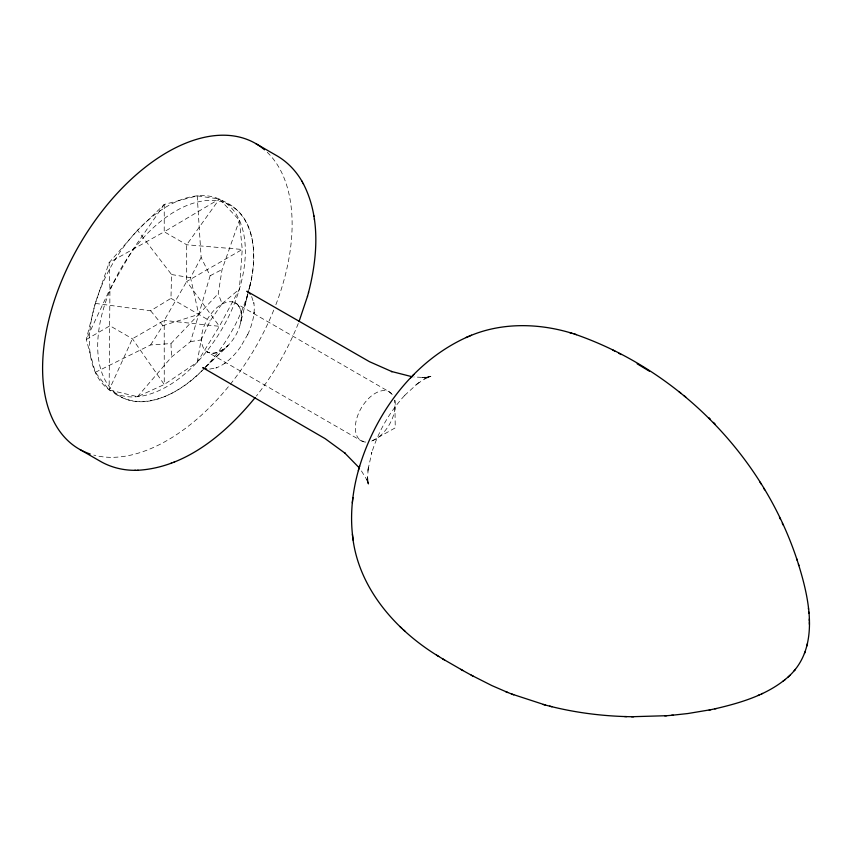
<?xml version="1.0" encoding="UTF-8"?>
<svg xmlns="http://www.w3.org/2000/svg" width="852" height="852" viewBox="0 0 852 852"><rect width="100%" height="100%" fill="white"/><g stroke="black" fill="none" stroke-linecap="round" stroke-linejoin="round"><path stroke-width="0.64" stroke-dasharray="4.26 3.19" d="M95.317 303.408L150.623 310.778L170.964 298.36L171.55 274.536L137.523 230.317L164.255 204.448L197.206 195.864L219.401 198.985L239.401 220.231L242.234 249.466L239.401 289.137L219.401 326.316L197.206 362.228L164.255 384.518L137.523 396.691L109.12 389.982L95.317 372.324L86.286 339.501L95.317 303.408L109.12 262.65L137.523 230.317M368.17 468.877L367.531 479.112L367.574 476.311L368.352 484.884L367.51 480.155L368.362 483.808L366.222 478.291L367.063 480.155L360.471 469.356M367.872 471.167L368.394 467.12M368.107 469.335L371.845 452.316L371.451 453.711C378.118 431.634 389.96 411.111 405.754 394.295L404.732 395.339L417.608 383.592M197.206 362.228L201.136 339.937L210.125 320.959L222.063 303.695L218.229 293.674L222.063 269.53L239.401 220.231M249.274 288.327C257.932 258.007 256.473 214.661 222.5 200.774A110.27 63.666 -60 0 0 92.037 316.454A110.27 63.666 -60 0 0 187.546 371.589A110.27 63.666 -60 0 0 222.5 200.774M245.408 303.642L247.857 293.812M248.166 292.577L250.605 282.747L249.04 289.052M244.662 306.709L247.794 294.1M247.74 294.451L240.445 323.515C242.128 316.486 242.202 306.731 234.982 302.748L388.853 391.579L392.665 394.945M197.206 195.864L201.136 257.442L210.125 275.75L198.75 314.399L190.539 341.631L171.55 357.02L137.523 396.691M298.264 323.526C287.848 349.512 273.705 374.007 256.409 396.02M247.708 334.58C251.798 325.762 255.664 313.344 253.758 302.471L253.917 303.514L251.393 295.868M247.815 334.335L240.552 346.924M95.317 372.324L150.623 344.943L170.964 343.569L198.75 314.399L190.539 277.688L201.136 257.442M150.623 344.943L162.86 325.645L198.75 314.399L218.229 293.674M240.711 346.7C235.12 354.656 226.302 364.219 215.929 368L216.909 367.617L209.028 369.257M204.267 368.447C182.04 392.261 142.635 415.094 112.219 391.771M205.215 367.521L227.985 345.475C222.745 350.587 214.438 355.763 207.132 351.833L361.003 440.665L365.913 442.092M205.971 366.797L227.985 345.475M222.063 303.695L239.401 289.137M415.84 384.944L419.077 382.473M417.246 383.869L425.798 378.213L423.38 379.651L431.187 376.03L426.682 377.67L430.367 376.435M210.125 275.75L222.063 269.53M371.717 441.07L395.253 427.853L394.838 400.333M426.799 377.415L431.581 376.105M427.97 377.095L430.271 376.573L422.113 377.542L424.03 377.479L413.806 376.967M190.539 341.631L201.136 339.937M171.55 274.536L190.539 277.688M170.964 298.36L210.125 320.959M150.623 310.778L162.86 325.645M170.964 343.569L171.55 357.02M365.732 442.082A28.233 16.294 -60 0 1 361.184 408.172A28.233 16.294 -60 0 1 392.815 395.168M394.806 400.163A28.233 16.294 -60 0 1 371.057 441.293M202.062 370.577A110.27 63.666 -60 0 1 98.214 356.136A110.27 63.666 -60 0 1 184.628 206.461A110.27 63.666 -60 0 1 249.061 289.169M247.719 293.94A110.27 63.666 -60 0 1 205.524 367.031M267.24 152.274A176.439 101.867 -60 0 1 275.558 305.538M273.737 310.128A176.439 101.867 -60 0 1 93.784 455.096M164.255 204.448L164.212 231.787L109.12 262.65L109.94 289.084L109.12 389.982L132.422 338.776L164.212 320.416L186.695 281.479L186.695 244.769L219.401 198.985L164.212 231.787L186.695 244.769L242.234 249.466L186.695 281.479L219.401 326.316L164.212 320.416L164.255 384.518L132.422 338.776L109.94 325.794L86.286 339.501L109.94 289.084L132.422 250.137L164.255 204.448M254.077 312.45L253.992 313.419L254.088 312.482M225.524 362.728L224.758 363.282L225.524 362.728M427.47 377.138L424.424 377.489L428.556 376.978L427.47 377.138M367.659 481.55L367.35 480.39L368.607 485.182L367.745 481.444M226.589 346.775A28.233 16.294 -60 0 0 235.535 303.035A28.233 16.294 -60 0 0 202.148 332.653A28.233 16.294 -60 0 0 226.589 346.775"/><path stroke-width="1.28" d="M303.142 183.393C320.671 216.951 317.626 257.144 308.477 292.705M798.399 564.088C809.432 599.361 819.912 647.126 789.325 675.892M358.788 469.09C352.504 491.008 349.874 514.193 352.739 536.877M352.323 502.904L352.6 500.475M352.653 499.922L352.92 497.579M806.897 645.933L807.1 645.102M807.27 644.357L807.483 643.441M299.02 321.598L307.551 296.123M307.434 296.539L308.594 292.257M359.235 467.546C375.988 411.899 414.317 360.247 468.419 336.508M358.351 470.602L359.64 466.119M804.469 653.527L805.097 651.833M255.121 397.628C225.801 433.53 185.832 467.642 137.491 470.304M794.149 670.79L794.778 670.034M794.724 670.098L795.31 669.395M412.741 375.647L413.838 374.507M410.589 377.873L411.633 376.808M714.817 708.853C741.006 702.783 768.344 694.753 788.76 676.413M788.089 677.052L789.953 675.295M782.881 681.376L783.648 680.769M784.607 680.013L785.31 679.449M757.961 695.509L759.068 695.008M761.528 693.901L762.561 693.432M468.983 336.284C501.402 322.248 538.602 323.036 571.98 333.27M465.948 337.552L471.518 335.219M170.826 463.424L171.55 463.147M173.829 462.253L174.532 461.976M671.376 715.329L687.83 713.539L710.802 709.695M709.183 710.035L716.372 708.534M631.524 716.734L666.754 715.701M664.794 715.861L673.272 715.179M80.141 449.643L99.94 461.081C110.664 467.365 123.125 470.453 135.532 470.325M134.754 470.347L138.269 470.293M549.636 706.148C574.844 712.528 600.788 715.893 626.774 716.617M624.601 716.575L633.643 716.777M412.187 376.754L391.451 371.461L392.09 371.685L369.534 361.717L246.867 291.224L249.615 293.397M206.631 369.076L202.744 367.659L325.123 438.642L345.028 453.189L344.517 452.742L359.469 468.057M511.456 693.943L545.504 705.073M543.15 704.466L551.958 706.745M574.11 333.931C680.013 370.279 765.692 458.642 798.888 565.6M569.605 332.557L576.495 334.644M471.177 675.114L491.881 685.594L507.867 692.516M505.566 691.6L513.756 694.849M612.737 349.97L614.92 351.162M618.946 353.346L621.129 354.549M442.582 658.82L462.945 670.556M460.751 669.352L473.371 676.318M255.909 143.668L276.378 155.479C287.997 162.072 297.337 172.285 303.514 184.075M649.49 371.27L637.158 363.815M352.398 534.215C357.265 586.74 395.083 629.99 438.684 656.423M436.543 655.135L444.723 660.108M683.805 395.435L685.732 396.968M678.831 391.505L680.769 393.049M399.907 626.486L401.707 628.18M403.347 629.703L405.158 631.407M708.757 417.618L710.462 419.354M713.454 422.39L715.137 424.104M250.051 293.876L250.275 294.164M759.973 482.104L761.102 483.968M763.573 488.015L764.67 489.836M301.8 180.997L302.183 181.689M779.452 517.26L780.294 519.038M782.285 523.224L783.094 524.949M796.599 558.624L797.11 560.19M313.845 215.705L313.962 216.472M314.335 218.889L314.452 219.635M352.824 537.484L353.165 540.211M808.41 608.126L808.527 609.329M808.793 612.024L808.91 613.142M809.283 618.957L809.336 621.172M809.357 622.301L809.4 624.367M90.237 454.041A176.439 101.867 -60 0 1 78.618 246.249A176.439 101.867 -60 0 1 264.503 149.792"/></g></svg>
